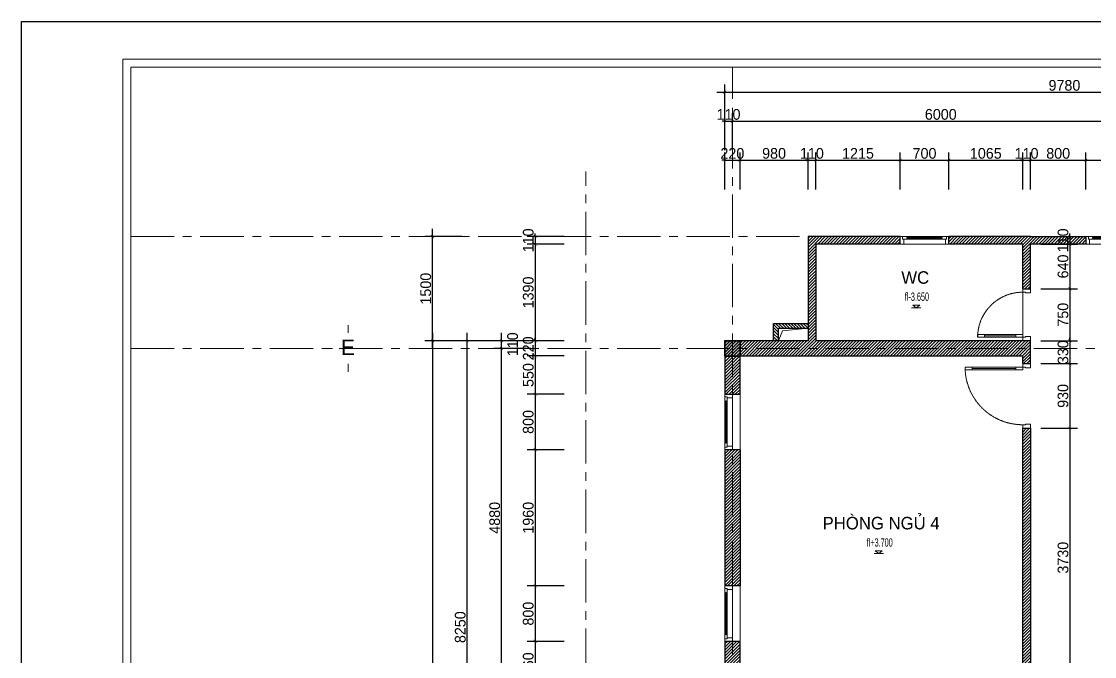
# Model space of a CAD drawing. Header units: millimetres. Extents: x 1832547 to 2001569, y -558009 to -417808.
# Drawn here: x 1910083 to 1925530, y -494080 to -484934 of the extents above; entities that cross this region are included whole.
import ezdxf
from ezdxf.enums import TextEntityAlignment as Align

# ---------------------------------------------------------------- set-up
doc = ezdxf.new("R2010")
doc.units = ezdxf.units.MM
doc.header["$MEASUREMENT"] = 0
doc.linetypes.add('CENTER', pattern=[2, 1.25, -0.25, 0.25, -0.25])
doc.linetypes.add('HIDDEN', pattern=[9.525, 6.35, -3.175])
doc.layers.get('0').update_dxf_attribs({"linetype": 'CONTINUOUS'})
doc.layers.get('DEFPOINTS').update_dxf_attribs({"linetype": 'CONTINUOUS'})
for name, color, linetype, lineweight in [('AUDIT_I_160126172308-0', 7, 'CONTINUOUS', 5), ('CA . CỬA', 251, 'CONTINUOUS', 5), ('CA. TUONG', 30, 'CONTINUOUS', 30), ('CA.cot', 2, 'CONTINUOUS', 35), ('CA.dim 08', 8, 'CONTINUOUS', 13), ('CA.TEXT', 7, 'CONTINUOUS', 15), ('CA.thay 145', 145, 'CONTINUOUS', 18), ('CA.tim 67', 67, 'CENTER', 9), ('CA.vat lieu 08', 8, 'CONTINUOUS', 5), ('NKB-Fur', 25, 'CONTINUOUS', 9), ('NP-CỬA SỔ', 143, 'CONTINUOUS', 15)]:
    doc.layers.add(name, color=color, linetype=linetype, lineweight=lineweight)
doc.styles.add('CA.JSC1', font='Vhavan.ttf', dxfattribs={"width": 0.8})
doc.styles.add('chu ghi chu', font='nghia5.shx', dxfattribs={"height": 200})
doc.styles.get("Standard").update_dxf_attribs({"font": 'roman.shx'})
doc.styles.add('ZENI2', font='Vhavanb.ttf')
doc.dimstyles.new('CA 70', dxfattribs={"dimscale": 0.7, "dimtxt": 220, "dimasz": 60, "dimexe": 160, "dimexo": 0, "dimgap": 30, "dimtad": 1, "dimdec": 0, "dimrnd": 5, "dimzin": 0, "dimdsep": 46, "dimtxsty": 'Standard', "dimblk": 'ARCHTICK', "dimcen": 0.09, "dimdle": 160, "dimclrd": 256, "dimclre": 256, "dimclrt": 255, "dimadec": 0, "dimazin": 0, "dimtfac": 1, "dimtdec": 0, "dimtix": 1, "dimtmove": 2, "dimatfit": 3, "dimldrblk": 'DOT', "dimfxl": 600, "dimfxlon": 1, "dimtolj": 1, "dimtzin": 0, "dimarcsym": 0})

# ---------------------------------------------------------------- blocks, each defined once
blk = doc.blocks.new('A$C6dc074dd')
at = {"layer": 'CA.TEXT'}
for points in [[(117, 37), (15, 37), (68, 0), (117, 37)], [(0, 0), (137, 0)]]:
    blk.add_lwpolyline(points, dxfattribs=at)
blk = doc.blocks.new('A$C2d76a15f')
at = {"color": 4, "linetype": 'Continuous', "lineweight": 18}
for p, q in [((27498, 19313), (1212, 19313)), ((1212, 19313), (1212, 453))]:
    blk.add_line(p, q, dxfattribs=at)
for p, q in [((27405, 19220), (1306, 19220)), ((1306, 19220), (1306, 546))]:
    blk.add_line(p, q)
at = {"layer": 'DEFPOINTS', "ltscale": 600}
for p, q in [((0, 0), (0, 19765)), ((0, 19765), (27951, 19765))]:
    blk.add_line(p, q, dxfattribs=at)
blk = doc.blocks.new('A$Ccce9e104')
at = {"layer": 'CA.vat lieu 08'}
h = blk.add_hatch(color=256, dxfattribs=at)
h.dxf.hatch_style = 1
h.paths.add_polyline_path([(220, 220), (220, 0), (0, 0), (0, 220)])
at = {"layer": 'CA.cot'}
blk.add_lwpolyline([(220, 220), (220, 0), (0, 0), (0, 220)], close=True, dxfattribs=at)
blk = doc.blocks.new('_ArchTick')
at = {"color": 1, "linetype": 'ByBlock', "const_width": 0.15}
blk.add_lwpolyline([(-0.5, -0.5), (0.5, 0.5)], dxfattribs=at)
blk = doc.blocks.new('*D682')
at = {"layer": 'CA.dim 08', "lineweight": -2, "transparency": 16777216}
for p, q in [((1920317, -462369), (1920317, -462019)), ((1926317, -462369), (1926317, -462019)), ((1920205, -462131), (1926429, -462131))]:
    blk.add_line(p, q, dxfattribs=at)
at = {"layer": 'DEFPOINTS', "color": 0, "transparency": 16777216}
for p in [(1926317, -462131), (1920317, -462369), (1926317, -462369)]:
    blk.add_point(p, dxfattribs=at)
at = {"layer": 'CA.dim 08', "lineweight": -2, "transparency": 16777216, "xscale": 42, "yscale": 42, "zscale": 42, "rotation": 180}
blk.add_blockref('_ArchTick', (1920317, -462131), dxfattribs=at)
at = {"layer": 'CA.dim 08', "lineweight": -2, "transparency": 16777216, "xscale": 42, "yscale": 42, "zscale": 42}
blk.add_blockref('_ArchTick', (1926317, -462131), dxfattribs=at)
at = {"layer": 'CA.dim 08', "color": 255, "transparency": 16777216, "insert": (1923317, -462033), "char_height": 154, "attachment_point": 5}
blk.add_mtext('\\A1;6000', dxfattribs=at)
blk = doc.blocks.new('_DOT')
at = {"color": 1, "linetype": 'ByBlock'}
blk.add_line((-0.5, 0), (-1, 0), dxfattribs=at)
at = {"color": 1, "linetype": 'ByBlock', "const_width": 0.5}
blk.add_lwpolyline([(-0.25, 0, 1), (0.25, 0, 1)], format="xyb", close=True, dxfattribs=at)
blk = doc.blocks.new('*D688')
at = {"layer": 'CA.dim 08', "lineweight": -2, "transparency": 16777216}
for p, q in [((1917414, -465402), (1916882, -465402)), ((1916994, -470394), (1916994, -465290)), ((1917414, -470282), (1916882, -470282))]:
    blk.add_line(p, q, dxfattribs=at)
at = {"layer": 'DEFPOINTS', "color": 0, "transparency": 16777216}
for p in [(1916994, -465402), (1917624, -465402), (1917624, -470282)]:
    blk.add_point(p, dxfattribs=at)
at = {"layer": 'CA.dim 08', "lineweight": -2, "transparency": 16777216, "xscale": 42, "yscale": 42, "zscale": 42}
for p, rotation in [((1916994, -465402), 90), ((1916994, -470282), 270)]:
    blk.add_blockref('_ArchTick', p, dxfattribs=dict(at, rotation=rotation))
at = {"layer": 'CA.dim 08', "color": 255, "transparency": 16777216, "insert": (1916896, -467842), "char_height": 154, "attachment_point": 5, "rotation": 90}
blk.add_mtext('\\A1;4880', dxfattribs=at)
blk = doc.blocks.new('*D689')
at = {"layer": 'CA.dim 08', "lineweight": -2, "transparency": 16777216}
for p, q in [((1916994, -465514), (1916994, -465180)), ((1917414, -465292), (1916882, -465292)), ((1917414, -465402), (1916882, -465402))]:
    blk.add_line(p, q, dxfattribs=at)
at = {"layer": 'DEFPOINTS', "color": 0, "transparency": 16777216}
for p in [(1916994, -465292), (1917624, -465292), (1917624, -465402)]:
    blk.add_point(p, dxfattribs=at)
at = {"layer": 'CA.dim 08', "lineweight": -2, "transparency": 16777216, "xscale": 42, "yscale": 42, "zscale": 42}
for p, rotation in [((1916994, -465292), 90), ((1916994, -465402), 270)]:
    blk.add_blockref('_ArchTick', p, dxfattribs=dict(at, rotation=rotation))
at = {"layer": 'CA.dim 08', "color": 255, "transparency": 16777216, "insert": (1917154, -465343), "char_height": 154, "attachment_point": 5, "rotation": 90}
blk.add_mtext('\\A1;110', dxfattribs=at)
blk = doc.blocks.new('*D691')
at = {"layer": 'CA.dim 08', "lineweight": -2, "transparency": 16777216}
for p, q in [((1916498, -473654), (1916498, -465180)), ((1916918, -465292), (1916386, -465292)), ((1916918, -473542), (1916386, -473542))]:
    blk.add_line(p, q, dxfattribs=at)
at = {"layer": 'DEFPOINTS', "color": 0, "transparency": 16777216}
for p in [(1916498, -465292), (1917624, -465292), (1917624, -473542)]:
    blk.add_point(p, dxfattribs=at)
at = {"layer": 'CA.dim 08', "lineweight": -2, "transparency": 16777216, "xscale": 42, "yscale": 42, "zscale": 42}
for p, rotation in [((1916498, -465292), 90), ((1916498, -473542), 270)]:
    blk.add_blockref('_ArchTick', p, dxfattribs=dict(at, rotation=rotation))
at = {"layer": 'CA.dim 08', "color": 255, "transparency": 16777216, "insert": (1916400, -469417), "char_height": 154, "attachment_point": 5, "rotation": 90}
blk.add_mtext('\\A1;8250', dxfattribs=at)
blk = doc.blocks.new('*D693')
at = {"layer": 'CA.dim 08', "lineweight": -2, "transparency": 16777216}
for p, q in [((1916001, -465180), (1916001, -481104)), ((1916421, -465292), (1915889, -465292)), ((1916421, -480992), (1915889, -480992))]:
    blk.add_line(p, q, dxfattribs=at)
at = {"layer": 'DEFPOINTS', "color": 0, "transparency": 16777216}
for p in [(1917624, -465292), (1916001, -480992), (1917624, -480992)]:
    blk.add_point(p, dxfattribs=at)
at = {"layer": 'CA.dim 08', "lineweight": -2, "transparency": 16777216, "xscale": 42, "yscale": 42, "zscale": 42}
for p, rotation in [((1916001, -465292), 90), ((1916001, -480992), 270)]:
    blk.add_blockref('_ArchTick', p, dxfattribs=dict(at, rotation=rotation))
at = {"layer": 'CA.dim 08', "color": 255, "transparency": 16777216, "insert": (1915903, -473142), "char_height": 154, "attachment_point": 5, "rotation": 90}
blk.add_mtext('\\A1;15700', dxfattribs=at)
blk = doc.blocks.new('*D695')
at = {"layer": 'CA.dim 08', "lineweight": -2, "transparency": 16777216}
for p, q in [((1916001, -465404), (1916001, -463680)), ((1916421, -463792), (1915889, -463792)), ((1916421, -465292), (1915889, -465292))]:
    blk.add_line(p, q, dxfattribs=at)
at = {"layer": 'DEFPOINTS', "color": 0, "transparency": 16777216}
for p in [(1916001, -463792), (1917624, -463792), (1917624, -465292)]:
    blk.add_point(p, dxfattribs=at)
at = {"layer": 'CA.dim 08', "lineweight": -2, "transparency": 16777216, "xscale": 42, "yscale": 42, "zscale": 42}
for p, rotation in [((1916001, -463792), 90), ((1916001, -465292), 270)]:
    blk.add_blockref('_ArchTick', p, dxfattribs=dict(at, rotation=rotation))
at = {"layer": 'CA.dim 08', "color": 255, "transparency": 16777216, "insert": (1915903, -464542), "char_height": 154, "attachment_point": 5, "rotation": 90}
blk.add_mtext('\\A1;1500', dxfattribs=at)
blk = doc.blocks.new('*U90')
blk.add_line((100, 70), (549, 70))
for points in [[(-110, 749), (-110, 689), (-40, 689), (-40, 699), (0, 699), (0, 749)], [(-110, 0), (-110, 60), (-40, 60), (-40, 50), (0, 50), (0, 0)], [(0, 50), (649, 50), (649, 90), (0, 90)], [(100, 50), (100, 90), (549, 90), (549, 50)]]:
    blk.add_lwpolyline(points, close=True)
at = {"linetype": 'HIDDEN'}
blk.add_arc((0, 50), 649, 0, 90, dxfattribs=at)
blk = doc.blocks.new('*U91')
blk.add_line((-100, 70), (-730, 70))
for points in [[(110, 930), (110, 870), (40, 870), (40, 880), (0, 880), (0, 930)], [(0, 50), (-830, 50), (-830, 90), (0, 90)], [(-100, 50), (-100, 90), (-730, 90), (-730, 50)], [(110, 0), (110, 60), (40, 60), (40, 50), (0, 50), (0, 0)]]:
    blk.add_lwpolyline(points, close=True)
at = {"linetype": 'HIDDEN'}
blk.add_arc((0, 50), 830, 90, 180, dxfattribs=at)
blk = doc.blocks.new('*U97')
for p, q in [((-30, 50), (-30, 749)), ((45, 105), (45, 694)), ((80, 105), (80, 694))]:
    blk.add_line(p, q)
for points in [[(45, 749), (-30, 749), (-30, 799), (80, 799), (80, 764), (45, 764)], [(45, 764), (45, 694), (58, 694), (58, 704), (66, 704), (66, 694), (80, 694), (80, 764)], [(45, 50), (-30, 50), (-30, 0), (80, 0), (80, 35), (45, 35)], [(58, 95), (58, 105), (45, 105), (45, 35), (80, 35), (80, 105), (66, 105), (66, 95)]]:
    blk.add_lwpolyline(points, close=True)
at = {"color": 8}
blk.add_lwpolyline([(66, 95), (58, 95), (58, 704), (66, 704)], close=True, dxfattribs=at)
blk = doc.blocks.new('*D696')
at = {"layer": 'CA.tim 67', "lineweight": -2, "transparency": 16777216}
for p, q in [((1920207, -462551), (1920207, -462019)), ((1920317, -462551), (1920317, -462019)), ((1920207, -462131), (1920165, -462131)), ((1920207, -462131), (1920317, -462131)), ((1920317, -462131), (1920359, -462131))]:
    blk.add_line(p, q, dxfattribs=at)
at = {"layer": 'DEFPOINTS', "color": 0, "transparency": 16777216}
for p in [(1920317, -462131), (1920317, -464523), (1920207, -464985)]:
    blk.add_point(p, dxfattribs=at)
at = {"layer": 'CA.tim 67', "lineweight": -2, "transparency": 16777216, "xscale": 42, "yscale": 42, "zscale": 42}
blk.add_blockref('_ArchTick', (1920207, -462131), dxfattribs=at)
at = {"layer": 'CA.tim 67', "lineweight": -2, "transparency": 16777216, "xscale": 42, "yscale": 42, "zscale": 42, "rotation": 180}
blk.add_blockref('_ArchTick', (1920317, -462131), dxfattribs=at)
at = {"layer": 'CA.tim 67', "color": 255, "transparency": 16777216, "insert": (1920262, -462033), "char_height": 154, "attachment_point": 5}
blk.add_mtext('\\A1;110', dxfattribs=at)
blk = doc.blocks.new('*D699')
at = {"layer": 'CA.dim 08', "lineweight": -2, "transparency": 16777216}
for p, q in [((1920095, -461713), (1930099, -461713)), ((1920207, -462133), (1920207, -461601)), ((1929987, -462133), (1929987, -461601))]:
    blk.add_line(p, q, dxfattribs=at)
at = {"layer": 'DEFPOINTS', "color": 0, "transparency": 16777216}
for p in [(1929987, -461713), (1920207, -462478), (1929987, -462478)]:
    blk.add_point(p, dxfattribs=at)
at = {"layer": 'CA.dim 08', "lineweight": -2, "transparency": 16777216, "xscale": 42, "yscale": 42, "zscale": 42, "rotation": 180}
blk.add_blockref('_ArchTick', (1920207, -461713), dxfattribs=at)
at = {"layer": 'CA.dim 08', "lineweight": -2, "transparency": 16777216, "xscale": 42, "yscale": 42, "zscale": 42}
blk.add_blockref('_ArchTick', (1929987, -461713), dxfattribs=at)
at = {"layer": 'CA.dim 08', "color": 255, "transparency": 16777216, "insert": (1925097, -461615), "char_height": 154, "attachment_point": 5}
blk.add_mtext('\\A1;9780', dxfattribs=at)
blk = doc.blocks.new('FDBNDFJKBNFJKDNBFD')
at = {"layer": 'CA.vat lieu 08'}
for p, q in [((664804, -453296), (664804, -453401)), ((664594, -453612), (664490, -453612)), ((665015, -453612), (665119, -453612)), ((664804, -453926), (664804, -453821))]:
    blk.add_line(p, q, dxfattribs=at)
blk = doc.blocks.new('*U89')
for p, q in [((-30, 50), (-30, 650)), ((-140, 105), (-140, 595)), ((-105, 105), (-105, 595))]:
    blk.add_line(p, q)
for points in [[(-105, 650), (-30, 650), (-30, 700), (-140, 700), (-140, 665), (-105, 665)], [(-105, 665), (-105, 595), (-118, 595), (-118, 605), (-126, 605), (-126, 595), (-140, 595), (-140, 665)], [(-118, 95), (-118, 105), (-105, 105), (-105, 35), (-140, 35), (-140, 105), (-126, 105), (-126, 95)], [(-105, 50), (-30, 50), (-30, 0), (-140, 0), (-140, 35), (-105, 35)]]:
    blk.add_lwpolyline(points, close=True)
at = {"color": 8}
blk.add_lwpolyline([(-126, 95), (-118, 95), (-118, 605), (-126, 605)], close=True, dxfattribs=at)
blk = doc.blocks.new('*U703')
for p, q in [((-140, 105), (-140, 695)), ((-105, 105), (-105, 695)), ((-30, 50), (-30, 750))]:
    blk.add_line(p, q)
for points in [[(-105, 750), (-30, 750), (-30, 800), (-140, 800), (-140, 765), (-105, 765)], [(-105, 765), (-105, 695), (-118.5, 695), (-118.5, 705), (-126.5, 705), (-126.5, 695), (-140, 695), (-140, 765)], [(-118.5, 95), (-118.5, 105), (-105, 105), (-105, 35), (-140, 35), (-140, 105), (-126.5, 105), (-126.5, 95)], [(-105, 50), (-30, 50), (-30, 0), (-140, 0), (-140, 35), (-105, 35)]]:
    blk.add_lwpolyline(points, close=True)
at = {"color": 8}
blk.add_lwpolyline([(-126.5, 95), (-118.5, 95), (-118.5, 705), (-126.5, 705)], close=True, dxfattribs=at)
blk = doc.blocks.new('*D307')
at = {"layer": 'CA.dim 08', "lineweight": -2, "transparency": 16777216}
for p, q in [((1920207, -487353), (1920207, -486821)), ((1920427, -487353), (1920427, -486821)), ((1920207, -486933), (1920165, -486933)), ((1920207, -486933), (1920427, -486933)), ((1920427, -486933), (1920469, -486933))]:
    blk.add_line(p, q, dxfattribs=at)
at = {"layer": 'DEFPOINTS', "color": 0, "transparency": 16777216}
for p in [(1920427, -486933), (1920207, -489532), (1920427, -489532)]:
    blk.add_point(p, dxfattribs=at)
at = {"layer": 'CA.dim 08', "lineweight": -2, "transparency": 16777216, "xscale": 42, "yscale": 42, "zscale": 42}
blk.add_blockref('_ArchTick', (1920207, -486933), dxfattribs=at)
at = {"layer": 'CA.dim 08', "lineweight": -2, "transparency": 16777216, "xscale": 42, "yscale": 42, "zscale": 42, "rotation": 180}
blk.add_blockref('_ArchTick', (1920427, -486933), dxfattribs=at)
at = {"layer": 'CA.dim 08', "color": 255, "transparency": 16777216, "insert": (1920317, -486835), "char_height": 154, "attachment_point": 5}
blk.add_mtext('\\A1;220', dxfattribs=at)
blk = doc.blocks.new('*D308')
at = {"layer": 'CA.dim 08', "lineweight": -2, "transparency": 16777216}
for p, q in [((1920427, -487353), (1920427, -486821)), ((1921407, -487353), (1921407, -486821)), ((1920315, -486933), (1921519, -486933))]:
    blk.add_line(p, q, dxfattribs=at)
at = {"layer": 'DEFPOINTS', "color": 0, "transparency": 16777216}
for p in [(1921407, -486933), (1921407, -488432), (1920427, -489532)]:
    blk.add_point(p, dxfattribs=at)
at = {"layer": 'CA.dim 08', "lineweight": -2, "transparency": 16777216, "xscale": 42, "yscale": 42, "zscale": 42, "rotation": 180}
blk.add_blockref('_ArchTick', (1920427, -486933), dxfattribs=at)
at = {"layer": 'CA.dim 08', "lineweight": -2, "transparency": 16777216, "xscale": 42, "yscale": 42, "zscale": 42}
blk.add_blockref('_ArchTick', (1921407, -486933), dxfattribs=at)
at = {"layer": 'CA.dim 08', "color": 255, "transparency": 16777216, "insert": (1920917, -486835), "char_height": 154, "attachment_point": 5}
blk.add_mtext('\\A1;980', dxfattribs=at)
blk = doc.blocks.new('*D309')
at = {"layer": 'CA.dim 08', "lineweight": -2, "transparency": 16777216}
for p, q in [((1921407, -487353), (1921407, -486821)), ((1921517, -487353), (1921517, -486821)), ((1921407, -486933), (1921365, -486933)), ((1921407, -486933), (1921517, -486933)), ((1921517, -486933), (1921559, -486933))]:
    blk.add_line(p, q, dxfattribs=at)
at = {"layer": 'DEFPOINTS', "color": 0, "transparency": 16777216}
for p in [(1921517, -486933), (1921517, -488142), (1921407, -488432)]:
    blk.add_point(p, dxfattribs=at)
at = {"layer": 'CA.dim 08', "lineweight": -2, "transparency": 16777216, "xscale": 42, "yscale": 42, "zscale": 42}
blk.add_blockref('_ArchTick', (1921407, -486933), dxfattribs=at)
at = {"layer": 'CA.dim 08', "lineweight": -2, "transparency": 16777216, "xscale": 42, "yscale": 42, "zscale": 42, "rotation": 180}
blk.add_blockref('_ArchTick', (1921517, -486933), dxfattribs=at)
at = {"layer": 'CA.dim 08', "color": 255, "transparency": 16777216, "insert": (1921462, -486835), "char_height": 154, "attachment_point": 5}
blk.add_mtext('\\A1;110', dxfattribs=at)
blk = doc.blocks.new('*D310')
at = {"layer": 'CA.dim 08', "lineweight": -2, "transparency": 16777216}
for p, q in [((1921517, -487353), (1921517, -486821)), ((1922733, -487353), (1922733, -486821)), ((1921405, -486933), (1922845, -486933))]:
    blk.add_line(p, q, dxfattribs=at)
at = {"layer": 'DEFPOINTS', "color": 0, "transparency": 16777216}
for p in [(1922733, -486933), (1921517, -488142), (1922733, -488142)]:
    blk.add_point(p, dxfattribs=at)
at = {"layer": 'CA.dim 08', "lineweight": -2, "transparency": 16777216, "xscale": 42, "yscale": 42, "zscale": 42, "rotation": 180}
blk.add_blockref('_ArchTick', (1921517, -486933), dxfattribs=at)
at = {"layer": 'CA.dim 08', "lineweight": -2, "transparency": 16777216, "xscale": 42, "yscale": 42, "zscale": 42}
blk.add_blockref('_ArchTick', (1922733, -486933), dxfattribs=at)
at = {"layer": 'CA.dim 08', "color": 255, "transparency": 16777216, "insert": (1922125, -486835), "char_height": 154, "attachment_point": 5}
blk.add_mtext('\\A1;1215', dxfattribs=at)
blk = doc.blocks.new('*D311')
at = {"layer": 'CA.dim 08', "lineweight": -2, "transparency": 16777216}
for p, q in [((1922733, -487353), (1922733, -486821)), ((1923433, -487353), (1923433, -486821)), ((1922621, -486933), (1923545, -486933))]:
    blk.add_line(p, q, dxfattribs=at)
at = {"layer": 'DEFPOINTS', "color": 0, "transparency": 16777216}
for p in [(1923433, -486933), (1923433, -488032), (1922733, -488142)]:
    blk.add_point(p, dxfattribs=at)
at = {"layer": 'CA.dim 08', "lineweight": -2, "transparency": 16777216, "xscale": 42, "yscale": 42, "zscale": 42, "rotation": 180}
blk.add_blockref('_ArchTick', (1922733, -486933), dxfattribs=at)
at = {"layer": 'CA.dim 08', "lineweight": -2, "transparency": 16777216, "xscale": 42, "yscale": 42, "zscale": 42}
blk.add_blockref('_ArchTick', (1923433, -486933), dxfattribs=at)
at = {"layer": 'CA.dim 08', "color": 255, "transparency": 16777216, "insert": (1923083, -486835), "char_height": 154, "attachment_point": 5}
blk.add_mtext('\\A1;700', dxfattribs=at)
blk = doc.blocks.new('*D312')
at = {"layer": 'CA.dim 08', "lineweight": -2, "transparency": 16777216}
for p, q in [((1923433, -487353), (1923433, -486821)), ((1924497, -487353), (1924497, -486821)), ((1923321, -486933), (1924609, -486933))]:
    blk.add_line(p, q, dxfattribs=at)
at = {"layer": 'DEFPOINTS', "color": 0, "transparency": 16777216}
for p in [(1924497, -486933), (1923433, -488032), (1924497, -488349)]:
    blk.add_point(p, dxfattribs=at)
at = {"layer": 'CA.dim 08', "lineweight": -2, "transparency": 16777216, "xscale": 42, "yscale": 42, "zscale": 42, "rotation": 180}
blk.add_blockref('_ArchTick', (1923433, -486933), dxfattribs=at)
at = {"layer": 'CA.dim 08', "lineweight": -2, "transparency": 16777216, "xscale": 42, "yscale": 42, "zscale": 42}
blk.add_blockref('_ArchTick', (1924497, -486933), dxfattribs=at)
at = {"layer": 'CA.dim 08', "color": 255, "transparency": 16777216, "insert": (1923965, -486835), "char_height": 154, "attachment_point": 5}
blk.add_mtext('\\A1;1065', dxfattribs=at)
blk = doc.blocks.new('*D313')
at = {"layer": 'CA.dim 08', "lineweight": -2, "transparency": 16777216}
for p, q in [((1924497, -487353), (1924497, -486821)), ((1924607, -487353), (1924607, -486821)), ((1924497, -486933), (1924455, -486933)), ((1924497, -486933), (1924607, -486933)), ((1924607, -486933), (1924649, -486933))]:
    blk.add_line(p, q, dxfattribs=at)
at = {"layer": 'DEFPOINTS', "color": 0, "transparency": 16777216}
for p in [(1924607, -486933), (1924497, -488349), (1924607, -488349)]:
    blk.add_point(p, dxfattribs=at)
at = {"layer": 'CA.dim 08', "lineweight": -2, "transparency": 16777216, "xscale": 42, "yscale": 42, "zscale": 42}
blk.add_blockref('_ArchTick', (1924497, -486933), dxfattribs=at)
at = {"layer": 'CA.dim 08', "lineweight": -2, "transparency": 16777216, "xscale": 42, "yscale": 42, "zscale": 42, "rotation": 180}
blk.add_blockref('_ArchTick', (1924607, -486933), dxfattribs=at)
at = {"layer": 'CA.dim 08', "color": 255, "transparency": 16777216, "insert": (1924552, -486835), "char_height": 154, "attachment_point": 5}
blk.add_mtext('\\A1;110', dxfattribs=at)
blk = doc.blocks.new('*D314')
at = {"layer": 'CA.dim 08', "lineweight": -2, "transparency": 16777216}
for p, q in [((1924607, -487353), (1924607, -486821)), ((1925407, -487353), (1925407, -486821)), ((1924495, -486933), (1925519, -486933))]:
    blk.add_line(p, q, dxfattribs=at)
at = {"layer": 'DEFPOINTS', "color": 0, "transparency": 16777216}
for p in [(1925407, -486933), (1925407, -488032), (1924607, -488349)]:
    blk.add_point(p, dxfattribs=at)
at = {"layer": 'CA.dim 08', "lineweight": -2, "transparency": 16777216, "xscale": 42, "yscale": 42, "zscale": 42, "rotation": 180}
blk.add_blockref('_ArchTick', (1924607, -486933), dxfattribs=at)
at = {"layer": 'CA.dim 08', "lineweight": -2, "transparency": 16777216, "xscale": 42, "yscale": 42, "zscale": 42}
blk.add_blockref('_ArchTick', (1925407, -486933), dxfattribs=at)
at = {"layer": 'CA.dim 08', "color": 255, "transparency": 16777216, "insert": (1925007, -486835), "char_height": 154, "attachment_point": 5}
blk.add_mtext('\\A1;800', dxfattribs=at)
blk = doc.blocks.new('*D315')
at = {"layer": 'CA.dim 08', "lineweight": -2, "transparency": 16777216}
for p, q in [((1925407, -487353), (1925407, -486821)), ((1926207, -487353), (1926207, -486821)), ((1925295, -486933), (1926319, -486933))]:
    blk.add_line(p, q, dxfattribs=at)
at = {"layer": 'DEFPOINTS', "color": 0, "transparency": 16777216}
for p in [(1926207, -486933), (1925407, -488032), (1926207, -488032)]:
    blk.add_point(p, dxfattribs=at)
at = {"layer": 'CA.dim 08', "lineweight": -2, "transparency": 16777216, "xscale": 42, "yscale": 42, "zscale": 42, "rotation": 180}
blk.add_blockref('_ArchTick', (1925407, -486933), dxfattribs=at)
at = {"layer": 'CA.dim 08', "lineweight": -2, "transparency": 16777216, "xscale": 42, "yscale": 42, "zscale": 42}
blk.add_blockref('_ArchTick', (1926207, -486933), dxfattribs=at)
at = {"layer": 'CA.dim 08', "color": 255, "transparency": 16777216, "insert": (1925807, -486835), "char_height": 154, "attachment_point": 5}
blk.add_mtext('\\A1;800', dxfattribs=at)
blk = doc.blocks.new('*D322')
at = {"layer": 'CA.dim 08', "lineweight": -2, "transparency": 16777216}
for p, q in [((1917897, -488032), (1917365, -488032)), ((1917477, -488032), (1917477, -487990)), ((1917477, -488032), (1917477, -488142)), ((1917897, -488142), (1917365, -488142)), ((1917477, -488142), (1917477, -488184))]:
    blk.add_line(p, q, dxfattribs=at)
at = {"layer": 'DEFPOINTS', "color": 0, "transparency": 16777216}
for p in [(1921960, -488032), (1917477, -488142), (1921960, -488142)]:
    blk.add_point(p, dxfattribs=at)
at = {"layer": 'CA.dim 08', "lineweight": -2, "transparency": 16777216, "xscale": 42, "yscale": 42, "zscale": 42}
for p, rotation in [((1917477, -488032), 270), ((1917477, -488142), 90)]:
    blk.add_blockref('_ArchTick', p, dxfattribs=dict(at, rotation=rotation))
at = {"layer": 'CA.dim 08', "color": 255, "transparency": 16777216, "insert": (1917379, -488087), "char_height": 154, "attachment_point": 5, "rotation": 90}
blk.add_mtext('\\A1;110', dxfattribs=at)
blk = doc.blocks.new('*D323')
at = {"layer": 'CA.dim 08', "lineweight": -2, "transparency": 16777216}
for p, q in [((1917477, -488030), (1917477, -489644)), ((1917897, -488142), (1917365, -488142)), ((1917897, -489532), (1917365, -489532))]:
    blk.add_line(p, q, dxfattribs=at)
at = {"layer": 'DEFPOINTS', "color": 0, "transparency": 16777216}
for p in [(1921960, -488142), (1917477, -489532), (1920207, -489532)]:
    blk.add_point(p, dxfattribs=at)
at = {"layer": 'CA.dim 08', "lineweight": -2, "transparency": 16777216, "xscale": 42, "yscale": 42, "zscale": 42}
for p, rotation in [((1917477, -488142), 90), ((1917477, -489532), 270)]:
    blk.add_blockref('_ArchTick', p, dxfattribs=dict(at, rotation=rotation))
at = {"layer": 'CA.dim 08', "color": 255, "transparency": 16777216, "insert": (1917379, -488837), "char_height": 154, "attachment_point": 5, "rotation": 90}
blk.add_mtext('\\A1;1390', dxfattribs=at)
blk = doc.blocks.new('*D324')
at = {"layer": 'CA.dim 08', "lineweight": -2, "transparency": 16777216}
for p, q in [((1917477, -489532), (1917477, -489490)), ((1917897, -489532), (1917365, -489532)), ((1917477, -489532), (1917477, -489752)), ((1917897, -489752), (1917365, -489752)), ((1917477, -489752), (1917477, -489794))]:
    blk.add_line(p, q, dxfattribs=at)
at = {"layer": 'DEFPOINTS', "color": 0, "transparency": 16777216}
for p in [(1920207, -489532), (1917477, -489752), (1920207, -489752)]:
    blk.add_point(p, dxfattribs=at)
at = {"layer": 'CA.dim 08', "lineweight": -2, "transparency": 16777216, "xscale": 42, "yscale": 42, "zscale": 42}
for p, rotation in [((1917477, -489532), 270), ((1917477, -489752), 90)]:
    blk.add_blockref('_ArchTick', p, dxfattribs=dict(at, rotation=rotation))
at = {"layer": 'CA.dim 08', "color": 255, "transparency": 16777216, "insert": (1917379, -489642), "char_height": 154, "attachment_point": 5, "rotation": 90}
blk.add_mtext('\\A1;220', dxfattribs=at)
blk = doc.blocks.new('*D325')
at = {"layer": 'CA.dim 08', "lineweight": -2, "transparency": 16777216}
for p, q in [((1917477, -489640), (1917477, -490414)), ((1917897, -489752), (1917365, -489752)), ((1917897, -490302), (1917365, -490302))]:
    blk.add_line(p, q, dxfattribs=at)
at = {"layer": 'DEFPOINTS', "color": 0, "transparency": 16777216}
for p in [(1920207, -489752), (1917477, -490302), (1920427, -490302)]:
    blk.add_point(p, dxfattribs=at)
at = {"layer": 'CA.dim 08', "lineweight": -2, "transparency": 16777216, "xscale": 42, "yscale": 42, "zscale": 42}
for p, rotation in [((1917477, -489752), 90), ((1917477, -490302), 270)]:
    blk.add_blockref('_ArchTick', p, dxfattribs=dict(at, rotation=rotation))
at = {"layer": 'CA.dim 08', "color": 255, "transparency": 16777216, "insert": (1917379, -490027), "char_height": 154, "attachment_point": 5, "rotation": 90}
blk.add_mtext('\\A1;550', dxfattribs=at)
blk = doc.blocks.new('*D326')
at = {"layer": 'CA.dim 08', "lineweight": -2, "transparency": 16777216}
for p, q in [((1917477, -490190), (1917477, -491214)), ((1917897, -490302), (1917365, -490302)), ((1917897, -491102), (1917365, -491102))]:
    blk.add_line(p, q, dxfattribs=at)
at = {"layer": 'DEFPOINTS', "color": 0, "transparency": 16777216}
for p in [(1920427, -490302), (1917477, -491102), (1920427, -491102)]:
    blk.add_point(p, dxfattribs=at)
at = {"layer": 'CA.dim 08', "lineweight": -2, "transparency": 16777216, "xscale": 42, "yscale": 42, "zscale": 42}
for p, rotation in [((1917477, -490302), 90), ((1917477, -491102), 270)]:
    blk.add_blockref('_ArchTick', p, dxfattribs=dict(at, rotation=rotation))
at = {"layer": 'CA.dim 08', "color": 255, "transparency": 16777216, "insert": (1917379, -490702), "char_height": 154, "attachment_point": 5, "rotation": 90}
blk.add_mtext('\\A1;800', dxfattribs=at)
blk = doc.blocks.new('*D327')
at = {"layer": 'CA.dim 08', "lineweight": -2, "transparency": 16777216}
for p, q in [((1917477, -490990), (1917477, -493175)), ((1917897, -491102), (1917365, -491102)), ((1917897, -493063), (1917365, -493063))]:
    blk.add_line(p, q, dxfattribs=at)
at = {"layer": 'DEFPOINTS', "color": 0, "transparency": 16777216}
for p in [(1920427, -491102), (1917477, -493063), (1920427, -493063)]:
    blk.add_point(p, dxfattribs=at)
at = {"layer": 'CA.dim 08', "lineweight": -2, "transparency": 16777216, "xscale": 42, "yscale": 42, "zscale": 42}
for p, rotation in [((1917477, -491102), 90), ((1917477, -493063), 270)]:
    blk.add_blockref('_ArchTick', p, dxfattribs=dict(at, rotation=rotation))
at = {"layer": 'CA.dim 08', "color": 255, "transparency": 16777216, "insert": (1917379, -492082), "char_height": 154, "attachment_point": 5, "rotation": 90}
blk.add_mtext('\\A1;1960', dxfattribs=at)
blk = doc.blocks.new('*D328')
at = {"layer": 'CA.dim 08', "lineweight": -2, "transparency": 16777216}
for p, q in [((1917897, -493063), (1917365, -493063)), ((1917477, -492951), (1917477, -493974)), ((1917897, -493862), (1917365, -493862))]:
    blk.add_line(p, q, dxfattribs=at)
at = {"layer": 'DEFPOINTS', "color": 0, "transparency": 16777216}
for p in [(1920427, -493063), (1917477, -493862), (1920427, -493862)]:
    blk.add_point(p, dxfattribs=at)
at = {"layer": 'CA.dim 08', "lineweight": -2, "transparency": 16777216, "xscale": 42, "yscale": 42, "zscale": 42}
for p, rotation in [((1917477, -493063), 90), ((1917477, -493862), 270)]:
    blk.add_blockref('_ArchTick', p, dxfattribs=dict(at, rotation=rotation))
at = {"layer": 'CA.dim 08', "color": 255, "transparency": 16777216, "insert": (1917379, -493463), "char_height": 154, "attachment_point": 5, "rotation": 90}
blk.add_mtext('\\A1;800', dxfattribs=at)
blk = doc.blocks.new('*D329')
at = {"layer": 'CA.dim 08', "lineweight": -2, "transparency": 16777216}
for p, q in [((1917477, -493750), (1917477, -494634)), ((1917897, -493862), (1917365, -493862)), ((1917897, -494522), (1917365, -494522))]:
    blk.add_line(p, q, dxfattribs=at)
at = {"layer": 'DEFPOINTS', "color": 0, "transparency": 16777216}
for p in [(1920427, -493862), (1917477, -494522), (1918207, -494522)]:
    blk.add_point(p, dxfattribs=at)
at = {"layer": 'CA.dim 08', "lineweight": -2, "transparency": 16777216, "xscale": 42, "yscale": 42, "zscale": 42}
for p, rotation in [((1917477, -493862), 90), ((1917477, -494522), 270)]:
    blk.add_blockref('_ArchTick', p, dxfattribs=dict(at, rotation=rotation))
at = {"layer": 'CA.dim 08', "color": 255, "transparency": 16777216, "insert": (1917379, -494192), "char_height": 154, "attachment_point": 5, "rotation": 90}
blk.add_mtext('\\A1;660', dxfattribs=at)
blk = doc.blocks.new('*D337')
at = {"layer": 'CA.dim 08', "lineweight": -2, "transparency": 16777216}
for p, q in [((1924755, -488032), (1925287, -488032)), ((1925175, -488032), (1925175, -487990)), ((1925175, -488032), (1925175, -488142)), ((1924755, -488142), (1925287, -488142)), ((1925175, -488142), (1925175, -488184))]:
    blk.add_line(p, q, dxfattribs=at)
at = {"layer": 'DEFPOINTS', "color": 0, "transparency": 16777216}
for p in [(1924728, -488032), (1924728, -488142), (1925175, -488142)]:
    blk.add_point(p, dxfattribs=at)
at = {"layer": 'CA.dim 08', "lineweight": -2, "transparency": 16777216, "xscale": 42, "yscale": 42, "zscale": 42}
for p, rotation in [((1925175, -488032), 270), ((1925175, -488142), 90)]:
    blk.add_blockref('_ArchTick', p, dxfattribs=dict(at, rotation=rotation))
at = {"layer": 'CA.dim 08', "color": 255, "transparency": 16777216, "insert": (1925077, -488087), "char_height": 154, "attachment_point": 5, "rotation": 90}
blk.add_mtext('\\A1;110', dxfattribs=at)
blk = doc.blocks.new('*D338')
at = {"layer": 'CA.dim 08', "lineweight": -2, "transparency": 16777216}
for p, q in [((1925175, -488030), (1925175, -488895)), ((1924755, -488142), (1925287, -488142)), ((1924755, -488783), (1925287, -488783))]:
    blk.add_line(p, q, dxfattribs=at)
at = {"layer": 'DEFPOINTS', "color": 0, "transparency": 16777216}
for p in [(1924728, -488142), (1924607, -488783), (1925175, -488783)]:
    blk.add_point(p, dxfattribs=at)
at = {"layer": 'CA.dim 08', "lineweight": -2, "transparency": 16777216, "xscale": 42, "yscale": 42, "zscale": 42}
for p, rotation in [((1925175, -488142), 90), ((1925175, -488783), 270)]:
    blk.add_blockref('_ArchTick', p, dxfattribs=dict(at, rotation=rotation))
at = {"layer": 'CA.dim 08', "color": 255, "transparency": 16777216, "insert": (1925077, -488463), "char_height": 154, "attachment_point": 5, "rotation": 90}
blk.add_mtext('\\A1;640', dxfattribs=at)
blk = doc.blocks.new('*D339')
at = {"layer": 'CA.dim 08', "lineweight": -2, "transparency": 16777216}
for p, q in [((1925175, -488671), (1925175, -489644)), ((1924755, -488783), (1925287, -488783)), ((1924755, -489532), (1925287, -489532))]:
    blk.add_line(p, q, dxfattribs=at)
at = {"layer": 'DEFPOINTS', "color": 0, "transparency": 16777216}
for p in [(1924607, -488783), (1924607, -489532), (1925175, -489532)]:
    blk.add_point(p, dxfattribs=at)
at = {"layer": 'CA.dim 08', "lineweight": -2, "transparency": 16777216, "xscale": 42, "yscale": 42, "zscale": 42}
for p, rotation in [((1925175, -488783), 90), ((1925175, -489532), 270)]:
    blk.add_blockref('_ArchTick', p, dxfattribs=dict(at, rotation=rotation))
at = {"layer": 'CA.dim 08', "color": 255, "transparency": 16777216, "insert": (1925077, -489158), "char_height": 154, "attachment_point": 5, "rotation": 90}
blk.add_mtext('\\A1;750', dxfattribs=at)
blk = doc.blocks.new('*D340')
at = {"layer": 'CA.dim 08', "lineweight": -2, "transparency": 16777216}
for p, q in [((1925175, -489532), (1925175, -489490)), ((1924755, -489532), (1925287, -489532)), ((1925175, -489532), (1925175, -489862)), ((1924755, -489862), (1925287, -489862)), ((1925175, -489862), (1925175, -489904))]:
    blk.add_line(p, q, dxfattribs=at)
at = {"layer": 'DEFPOINTS', "color": 0, "transparency": 16777216}
for p in [(1924607, -489532), (1924607, -489862), (1925175, -489862)]:
    blk.add_point(p, dxfattribs=at)
at = {"layer": 'CA.dim 08', "lineweight": -2, "transparency": 16777216, "xscale": 42, "yscale": 42, "zscale": 42}
for p, rotation in [((1925175, -489532), 270), ((1925175, -489862), 90)]:
    blk.add_blockref('_ArchTick', p, dxfattribs=dict(at, rotation=rotation))
at = {"layer": 'CA.dim 08', "color": 255, "transparency": 16777216, "insert": (1925077, -489697), "char_height": 154, "attachment_point": 5, "rotation": 90}
blk.add_mtext('\\A1;330', dxfattribs=at)
blk = doc.blocks.new('*D341')
at = {"layer": 'CA.dim 08', "lineweight": -2, "transparency": 16777216}
for p, q in [((1925175, -489750), (1925175, -490904)), ((1924755, -489862), (1925287, -489862)), ((1924755, -490792), (1925287, -490792))]:
    blk.add_line(p, q, dxfattribs=at)
at = {"layer": 'DEFPOINTS', "color": 0, "transparency": 16777216}
for p in [(1924607, -489862), (1924607, -490792), (1925175, -490792)]:
    blk.add_point(p, dxfattribs=at)
at = {"layer": 'CA.dim 08', "lineweight": -2, "transparency": 16777216, "xscale": 42, "yscale": 42, "zscale": 42}
for p, rotation in [((1925175, -489862), 90), ((1925175, -490792), 270)]:
    blk.add_blockref('_ArchTick', p, dxfattribs=dict(at, rotation=rotation))
at = {"layer": 'CA.dim 08', "color": 255, "transparency": 16777216, "insert": (1925077, -490327), "char_height": 154, "attachment_point": 5, "rotation": 90}
blk.add_mtext('\\A1;930', dxfattribs=at)
blk = doc.blocks.new('*D342')
at = {"layer": 'CA.dim 08', "lineweight": -2, "transparency": 16777216}
for p, q in [((1925175, -490680), (1925175, -494634)), ((1924755, -490792), (1925287, -490792)), ((1924755, -494522), (1925287, -494522))]:
    blk.add_line(p, q, dxfattribs=at)
at = {"layer": 'DEFPOINTS', "color": 0, "transparency": 16777216}
for p in [(1924607, -490792), (1924607, -494522), (1925175, -494522)]:
    blk.add_point(p, dxfattribs=at)
at = {"layer": 'CA.dim 08', "lineweight": -2, "transparency": 16777216, "xscale": 42, "yscale": 42, "zscale": 42}
for p, rotation in [((1925175, -490792), 90), ((1925175, -494522), 270)]:
    blk.add_blockref('_ArchTick', p, dxfattribs=dict(at, rotation=rotation))
at = {"layer": 'CA.dim 08', "color": 255, "transparency": 16777216, "insert": (1925077, -492657), "char_height": 154, "attachment_point": 5, "rotation": 90}
blk.add_mtext('\\A1;3730', dxfattribs=at)
blk = doc.blocks.new('ỬT54')
at = {"layer": 'CA.vat lieu 08'}
h = blk.add_hatch(dxfattribs=at)
h.set_pattern_fill('ANSI31', color=256, scale=250)
h.set_pattern_definition([(45, (0, 0.373), (-22.0970869, 22.0970869), [])])
h.paths.add_polyline_path([(1925407, -463791.5), (1924606.9, -463791.5), (1924606.9, -463791.5), (1924606.9, -463791.5), (1923433, -463791.5), (1923433, -463901.5), (1924496.9, -463901.5), (1924496.9, -464542.5), (1924606.9, -464542.5), (1924606.9, -463901.5), (1925407, -463901.5)])
h.paths.add_polyline_path([(1922733.3, -463791.5), (1921406.9, -463791.5), (1921406.9, -465298.3), (1920206.9, -465298.3), (1920206.9, -465511.2), (1920426.9, -465511.7), (1924496.9, -465512), (1924496.9, -465621.1), (1924606.9, -465621.1), (1924606.9, -465291.8), (1921516.9, -465291.8), (1921516.9, -463901.5), (1922733.3, -463901.5)])
h.paths.add_polyline_path([(1927532, -463791.8), (1926207, -463791.8), (1926207, -465291.5), (1926317, -465291.5), (1926317, -463901.8), (1927532, -463901.8)])
h.paths.add_polyline_path([(1929987, -463791.8), (1928231.7, -463791.8), (1928231.7, -463901.8), (1929767, -463901.8), (1929767, -464205.3), (1929987, -464205.3)])
h.paths.add_polyline_path([(1930687, -465298.3), (1929987, -465298.3), (1929987, -465518.3), (1930687, -465518.3)])
h.paths.add_polyline_path([(1929767, -465405.2), (1927176.4, -465398.4), (1927176.4, -465505.3), (1929767, -465512.1)])
h.paths.add_polyline_path([(1926317, -465511.5), (1926207, -465511.5), (1926207, -469241.5), (1926317, -469241.5)])
h.paths.add_polyline_path([(1924606.9, -466551.1), (1924496.9, -466551.1), (1924496.9, -470281.5), (1924606.9, -470281.5)])
h.paths.add_polyline_path([(1920426.9, -466860.9), (1920206.9, -466860.9), (1920206.9, -468821.7), (1920426.9, -468821.7)])
h.paths.add_polyline_path([(1920426.9, -469621.4), (1920206.9, -469621.4), (1920206.9, -470171.5), (1920426.9, -470171.5)])
h.paths.add_polyline_path([(1924606.9, -470281.5), (1920426.9, -470281.5), (1920426.9, -470391.5), (1924606.9, -470391.5)])
h.paths.add_polyline_path([(1929767, -470281.5), (1926427, -470281.5), (1926427, -470391.5), (1929767, -470391.5)])
h.paths.add_polyline_path([(1930687, -469621.7), (1930467, -469621.7), (1930467, -470391.5), (1930687, -470391.5)])
h.paths.add_polyline_path([(1930467, -470178.3), (1929987, -470178.3), (1929987, -470398.3), (1930467, -470398.3)])
h.paths.add_polyline_path([(1930687, -466420.9), (1930467, -466420.9), (1930467, -468821.7), (1930687, -468821.7)])
h.paths.add_polyline_path([(1927177, -473431), (1926427, -473431.5), (1926427, -473651.5), (1927177, -473651.3)])
h.paths.add_polyline_path([(1929767, -473431.5), (1929016.9, -473431.5), (1929016.9, -473651.5), (1929116.9, -473651.5), (1929767, -473651.5)])
h.paths.add_polyline_path([(1920426.9, -476361.6), (1920207.3, -476361.6), (1920207.3, -477271.5), (1920426.9, -477271.5)])
h.paths.add_polyline_path([(1920868.1, -477271.5), (1920426.9, -477271.5), (1920426.9, -477491.5), (1920868.1, -477491.5)])
h.paths.add_polyline_path([(1920426.9, -473651.5), (1920207.3, -473651.5), (1920207.3, -474561.5), (1920426.9, -474561.5)])
h = blk.add_hatch(dxfattribs=at)
h.set_pattern_fill('ANSI31', color=256, scale=250, angle=90)
h.set_pattern_definition([(135, (1456265.318, -2382677.464), (-22.0970869, -22.0970869), [])])
h.paths.add_polyline_path([(1920911.1, -465291.8), (1920911.1, -465091.8), (1920911.1, -465041.8), (1921406.9, -465041.8), (1921407.1, -465111.8), (1920981.1, -465111.8), (1920981.1, -465291.8)])
h = blk.add_hatch(dxfattribs=at)
h.set_pattern_fill('ANSI31', color=256, scale=250)
h.paths.add_polyline_path([(1920206.9, -466061.8), (1920426.9, -466061.8), (1920426.9, -465511.8), (1920206.9, -465511.8)])
at = {"layer": 'CA. TUONG'}
for p, q in [((1922733.3, -463901.8), (1922733.3, -463791.8)), ((1923433, -463901.8), (1923433, -463791.8)), ((1925407, -463791.8), (1925407, -463901.8)), ((1924496.9, -464542.8), (1924606.9, -464542.8)), ((1920426.9, -465511.6), (1920206.9, -465511.6)), ((1924496.9, -465621.4), (1924606.9, -465621.4)), ((1924496.9, -466551.4), (1924606.9, -466551.4)), ((1924496.9, -466551.4), (1924606.9, -466551.4)), ((1920426.9, -466861.3), (1920206.9, -466861.3)), ((1920426.9, -468822.1), (1920206.9, -468822.1)), ((1920426.9, -469621.8), (1920206.9, -469621.8))]:
    blk.add_line(p, q, dxfattribs=at)
for points in [[(1922733.3, -463791.8), (1921406.9, -463791.8), (1921406.9, -465291.8)], [(1924606.9, -463791.8), (1924606.9, -463791.8), (1923433, -463791.8)], [(1924606.9, -463791.8), (1924606.9, -463791.8), (1925407, -463791.8), (1925407, -463901.8), (1924606.9, -463901.8)], [(1925407, -463791.8), (1925407, -463901.8)], [(1922733.3, -463901.8), (1921516.9, -463901.8), (1921516.9, -465291.8)], [(1924496.9, -464542.8), (1924496.9, -463901.8), (1923433, -463901.8)], [(1924606.9, -464542.8), (1924606.9, -463901.8)], [(1920911.1, -465291.8), (1920911.1, -465091.8), (1920911.1, -465041.8), (1921406.9, -465041.8)], [(1920981.1, -465291.8), (1920981.1, -465111.8), (1921407.1, -465111.8)], [(1921406.9, -465291.8), (1920206.9, -465291.8), (1920206.9, -465511.8)], [(1924606.9, -465291.8), (1921516.9, -465291.8)], [(1924606.9, -465621.4), (1924606.9, -465291.8)], [(1924496.9, -465511.8), (1920426.9, -465511.8)], [(1924496.9, -465621.4), (1924496.9, -465511.8)], [(1924606.9, -466551.4), (1924606.9, -470281.8), (1924496.9, -470281.8), (1924496.9, -466551.4)], [(1920206.9, -466861.3), (1920206.9, -468822.1)], [(1920426.9, -466861.3), (1920426.9, -468822.1)]]:
    blk.add_lwpolyline(points, dxfattribs=at)
for points in [[(1920206.9, -466061.8), (1920426.9, -466061.8), (1920426.9, -465511.8), (1920206.9, -465511.8)], [(1920426.9, -469621.8), (1920206.9, -469621.8), (1920206.9, -470171.8), (1920426.9, -470171.8)]]:
    blk.add_lwpolyline(points, close=True, dxfattribs=at)
at = {"layer": 'CA.thay 145'}
for points in [[(1924496.9, -464542.8), (1924496.9, -465291.8)], [(1921407.5, -465111.8), (1921037.3, -465149.8), (1920981.1, -465291.8)], [(1920426.9, -468822.1), (1920426.9, -469621.8)]]:
    blk.add_lwpolyline(points, dxfattribs=at)
at = {"layer": 'CA.tim 67', "ltscale": 500}
for p, q in [((1920316.9, -483810.3), (1920316.9, -461351.6)), ((1918206.9, -483060.9), (1918206.9, -462854.4)), ((1911657.3, -463791.8), (1939836.3, -463791.8)), ((1911657.3, -465401.8), (1939836.3, -465401.8))]:
    blk.add_line(p, q, dxfattribs=at)
at = {"layer": 'CA.vat lieu 08', "ltscale": 1000}
blk.add_lwpolyline([(1926207, -463791.8), (1926207, -463901.8), (1925407, -463901.8), (1925407, -463791.8)], close=True, dxfattribs=at)
at = {"layer": 'NP-CỬA SỔ'}
for points in [[(1922733.3, -463901.8), (1923433, -463901.8)], [(1920426.9, -465511.8), (1920426.9, -466861.3)]]:
    blk.add_lwpolyline(points, dxfattribs=at)
at = {"layer": 'CA . CỬA', "xscale": -1, "rotation": 90}
for name, p in [('*U89', (1923433, -463931.8)), ('*U703', (1926207, -463931.8))]:
    blk.add_blockref(name, p, dxfattribs=at)
at = {"layer": 'CA . CỬA', "xscale": -1}
for p in [(1920286.9, -466861.3), (1920286.9, -469621.8)]:
    blk.add_blockref('*U97', p, dxfattribs=at)
at = {"layer": 'CA.cot', "xscale": -1, "rotation": 90}
blk.add_blockref('A$Ccce9e104', (1920426.9, -465291.8), dxfattribs=at)
at = {"layer": 'CA.dim 08', "xscale": -1.066666666666667, "yscale": 1.066666666666667, "zscale": 1.066666666666667}
blk.add_blockref('FDBNDFJKBNFJKDNBFD', (2623912.1, 18450.4), dxfattribs=at)
at = {"layer": 'NKB-Fur', "xscale": -1}
blk.add_blockref('*U90', (1924496.9, -465291.8), dxfattribs=at)
at = {"layer": 'NKB-Fur', "xscale": -1, "rotation": 180}
blk.add_blockref('*U91', (1924496.9, -465621.4), dxfattribs=at)
at = {"layer": 'AUDIT_I_160126172308-0', "style": 'CA.JSC1'}
blk.add_text('e', height=224, dxfattribs=at).set_placement((1914783.8, -465386.8), align=Align.MIDDLE)
at = {"layer": 'CA.dim 08'}
for base, p1, p2, picture, middle in [((1929987, -461713), (1920206.9, -462478), (1929987, -462478), '*D699', (1925096.9, -461615)), ((1926317, -462131.1), (1920316.9, -462368.7), (1926317, -462368.7), '*D682', (1923316.9, -462033.1))]:
    dim = blk.add_linear_dim(base=base, p1=p1, p2=p2, dimstyle='CA 70', dxfattribs=at)
    dim.commit()
    dim.dimension.update_dxf_attribs({"geometry": picture, "text_midpoint": middle})
for base, p1, p2, picture, middle in [((1916001.1, -463791.8), (1917623.9, -465291.8), (1917623.9, -463791.8), '*D695', (1915903.1, -464541.8)), ((1916001.1, -480991.8), (1917623.9, -465291.8), (1917623.9, -480991.8), '*D693', (1915903.1, -473141.8)), ((1916497.6, -465291.8), (1917623.9, -473541.8), (1917623.9, -465291.8), '*D691', (1916399.6, -469416.8)), ((1916994.1, -465401.8), (1917623.9, -470281.8), (1917623.9, -465401.8), '*D688', (1916896.1, -467841.8))]:
    dim = blk.add_linear_dim(base=base, p1=p1, p2=p2, angle=90, dimstyle='CA 70', dxfattribs=at)
    dim.commit()
    dim.dimension.update_dxf_attribs({"geometry": picture, "text_midpoint": middle})
dim = blk.add_linear_dim(base=(1916994.1, -465291.8), p1=(1917623.9, -465401.8), p2=(1917623.9, -465291.8), angle=90, dimstyle='CA 70', dxfattribs=at)
dim.commit()
dim.dimension.update_dxf_attribs({"geometry": '*D689', "text_midpoint": (1917154, -465343.4), "dimtype": 160})
at = {"layer": 'CA.tim 67'}
dim = blk.add_linear_dim(base=(1920316.9, -462131.1), p1=(1920206.9, -464985.3), p2=(1920316.9, -464523.1), dimstyle='CA 70', dxfattribs=at)
dim.commit()
dim.dimension.update_dxf_attribs({"geometry": '*D696', "text_midpoint": (1920261.9, -462033.1)})

msp = doc.modelspace()

# ---------------------------------------------------------------- block references
at = {"layer": 'CA. TUONG'}
msp.add_blockref('ỬT54', (0, -24240.6), dxfattribs=at)
at = {"layer": 'CA.TEXT', "xscale": -1}
msp.add_blockref('A$C6dc074dd', (1923030.7, -489058.1), dxfattribs=at)
at = {"layer": 'CA.TEXT'}
msp.add_blockref('A$C6dc074dd', (1922355.7, -492595.4), dxfattribs=at)
at = {"layer": 'CA.thay 145', "xscale": 1.205715468216754, "yscale": 1.205715468216754, "zscale": 1.205715468216754}
msp.add_blockref('A$C2d76a15f', (1910083.1, -508765.7), dxfattribs=at)

# ---------------------------------------------------------------- texts
at = {"layer": 'CA.TEXT', "style": 'ZENI2'}
for s, p in [('wc', (1922949.3, -488711.8)), ('phßng ngñ 4', (1922458.1, -492249.2))]:
    msp.add_text(s, height=180, dxfattribs=at).set_placement(p, align=Align.CENTER)
at = {"layer": 'CA.TEXT', "style": 'chu ghi chu', "width": 0.6}
for s, p in [('fl-3.650', (1922799, -488957.5)), ('fl+3.700', (1922250.8, -492497.5))]:
    msp.add_text(s, height=120, dxfattribs=at).set_placement(p)

# ---------------------------------------------------------------- dimensions: what is measured, and where the dimension line sits
at = {"layer": 'CA.dim 08'}
for base, p1, p2, picture, middle in [((1920426.9, -486933.1), (1920206.9, -489532.5), (1920426.9, -489532.5), '*D307', (1920316.9, -486835.1)), ((1921406.9, -486933.1), (1920426.9, -489532.5), (1921406.9, -488431.5), '*D308', (1920916.9, -486835.1)), ((1921516.9, -486933.1), (1921406.9, -488431.5), (1921516.9, -488142.5), '*D309', (1921461.9, -486835.1)), ((1922733.3, -486933.1), (1921516.9, -488142.5), (1922733.3, -488142.5), '*D310', (1922125.1, -486835.1)), ((1923433, -486933.1), (1922733.3, -488142.5), (1923433, -488032.5), '*D311', (1923083.2, -486835.1)), ((1924496.9, -486933.1), (1923433, -488032.5), (1924496.9, -488349.5), '*D312', (1923965, -486835.1)), ((1924606.9, -486933.1), (1924496.9, -488349.5), (1924606.9, -488349.5), '*D313', (1924551.9, -486835.1)), ((1925407, -486933.1), (1924606.9, -488349.5), (1925407, -488032.5), '*D314', (1925006.9, -486835.1)), ((1926207, -486933.1), (1925407, -488032.5), (1926207, -488032.5), '*D315', (1925807, -486835.1))]:
    dim = msp.add_linear_dim(base=base, p1=p1, p2=p2, dimstyle='CA 70', dxfattribs=at)
    dim.commit()
    dim.dimension.update_dxf_attribs({"geometry": picture, "text_midpoint": middle})
for base, p1, p2, picture, middle in [((1917477.3, -488142.5), (1921959.6, -488032.5), (1921959.6, -488142.5), '*D322', (1917379.3, -488087.5)), ((1925175.5, -488142.5), (1924728, -488032.5), (1924728, -488142.5), '*D337', (1925077.5, -488087.5)), ((1917477.3, -489532.5), (1921959.6, -488142.5), (1920206.9, -489532.5), '*D323', (1917379.3, -488837.5)), ((1925175.5, -488783.5), (1924728, -488142.5), (1924606.9, -488783.5), '*D338', (1925077.5, -488463)), ((1925175.5, -489532.5), (1924606.9, -488783.5), (1924606.9, -489532.5), '*D339', (1925077.5, -489158)), ((1917477.3, -489752.5), (1920206.9, -489532.5), (1920206.9, -489752.5), '*D324', (1917379.3, -489642.5)), ((1925175.5, -489862.1), (1924606.9, -489532.5), (1924606.9, -489862.1), '*D340', (1925077.5, -489697.3)), ((1917477.3, -490302.5), (1920206.9, -489752.5), (1920426.9, -490302.5), '*D325', (1917379.3, -490027.5)), ((1925175.5, -490792.1), (1924606.9, -489862.1), (1924606.9, -490792.1), '*D341', (1925077.5, -490327.1)), ((1917477.3, -491101.9), (1920426.9, -490302.5), (1920426.9, -491101.9), '*D326', (1917379.3, -490702.2)), ((1925175.5, -494522.5), (1924606.9, -490792.1), (1924606.9, -494522.5), '*D342', (1925077.5, -492657.3)), ((1917477.3, -493062.7), (1920426.9, -491101.9), (1920426.9, -493062.7), '*D327', (1917379.3, -492082.3)), ((1917477.3, -493862.4), (1920426.9, -493062.7), (1920426.9, -493862.4), '*D328', (1917379.3, -493462.6)), ((1917477.3, -494522.5), (1920426.9, -493862.4), (1918206.9, -494522.5), '*D329', (1917379.3, -494192.4))]:
    dim = msp.add_linear_dim(base=base, p1=p1, p2=p2, angle=90, dimstyle='CA 70', dxfattribs=at)
    dim.commit()
    dim.dimension.update_dxf_attribs({"geometry": picture, "text_midpoint": middle})

doc.saveas('drawing.dxf')
